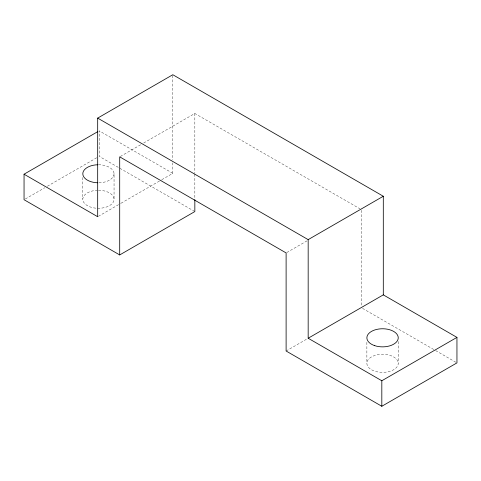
<?xml version="1.0" encoding="UTF-8"?>
<svg xmlns="http://www.w3.org/2000/svg" width="481" height="481" viewBox="0 0 481 481"><rect width="100%" height="100%" fill="white"/><g stroke="black" fill="none" stroke-linecap="round" stroke-linejoin="round"><path stroke-width="0.36" stroke-dasharray="2.4 1.8" d="M25.343 198.966L44.775 187.746M47.366 186.249L97.883 157.083M120.352 156.475L141.077 144.51M143.669 143.013L194.835 113.474L359.938 208.796M98.328 216.342L120.352 203.625M120.996 203.253L161.153 180.068M161.802 179.696L172.811 173.34L172.811 162.879M286.76 252.549L307.485 240.584M286.111 351.01L307.485 338.672M172.811 173.34L99.182 130.826L99.182 156.337L194.186 211.183M362.536 308.381L434.962 350.198M435.612 350.571L456.95 362.89M398.244 341.564L398.244 363.317A15.687 9.055 0 0 1 374.717 371.164A15.687 9.055 0 0 1 374.717 355.477A15.687 9.055 0 0 1 398.244 363.317M366.871 342.316L366.871 363.317M361.243 210.293L361.243 306.884M194.835 113.474L194.835 173.37M194.835 174.122L194.835 198.833M172.811 75.481L172.811 159.89M98.431 164.755A15.62 9.019 0 0 1 114.051 173.773L114.051 199.278M82.81 177.525L82.81 199.278M98.431 190.26A15.62 9.019 0 0 1 112.181 203.559A15.62 9.019 0 0 1 85.377 204.233A15.62 9.019 0 0 1 97.072 190.296M114.051 173.773A15.62 9.019 0 0 1 98.431 182.792"/><path stroke-width="0.72" d="M119.703 254.936L119.703 156.848L286.111 252.922L286.111 351.01L381.818 406.271L456.95 362.89L456.95 337.385L383.303 294.865L383.303 196.254L172.811 74.729L97.679 118.11L97.679 216.715L24.05 174.206L24.05 199.711L119.703 254.936L194.835 211.562L194.835 199.579M24.05 174.206L97.883 131.578M97.679 118.11L308.171 239.634L383.303 196.254M308.171 239.634L308.171 338.239L383.303 294.865M308.171 338.239L381.818 380.76L456.95 337.385M381.818 380.76L381.818 406.271M97.757 182.78A15.62 9.019 0 0 1 82.81 173.773A15.62 9.019 0 0 1 97.757 164.761M374.717 345.653A15.687 9.055 0 0 0 398.244 337.812A15.687 9.055 0 0 0 374.717 329.972A15.687 9.055 0 0 0 374.717 345.653"/></g></svg>
